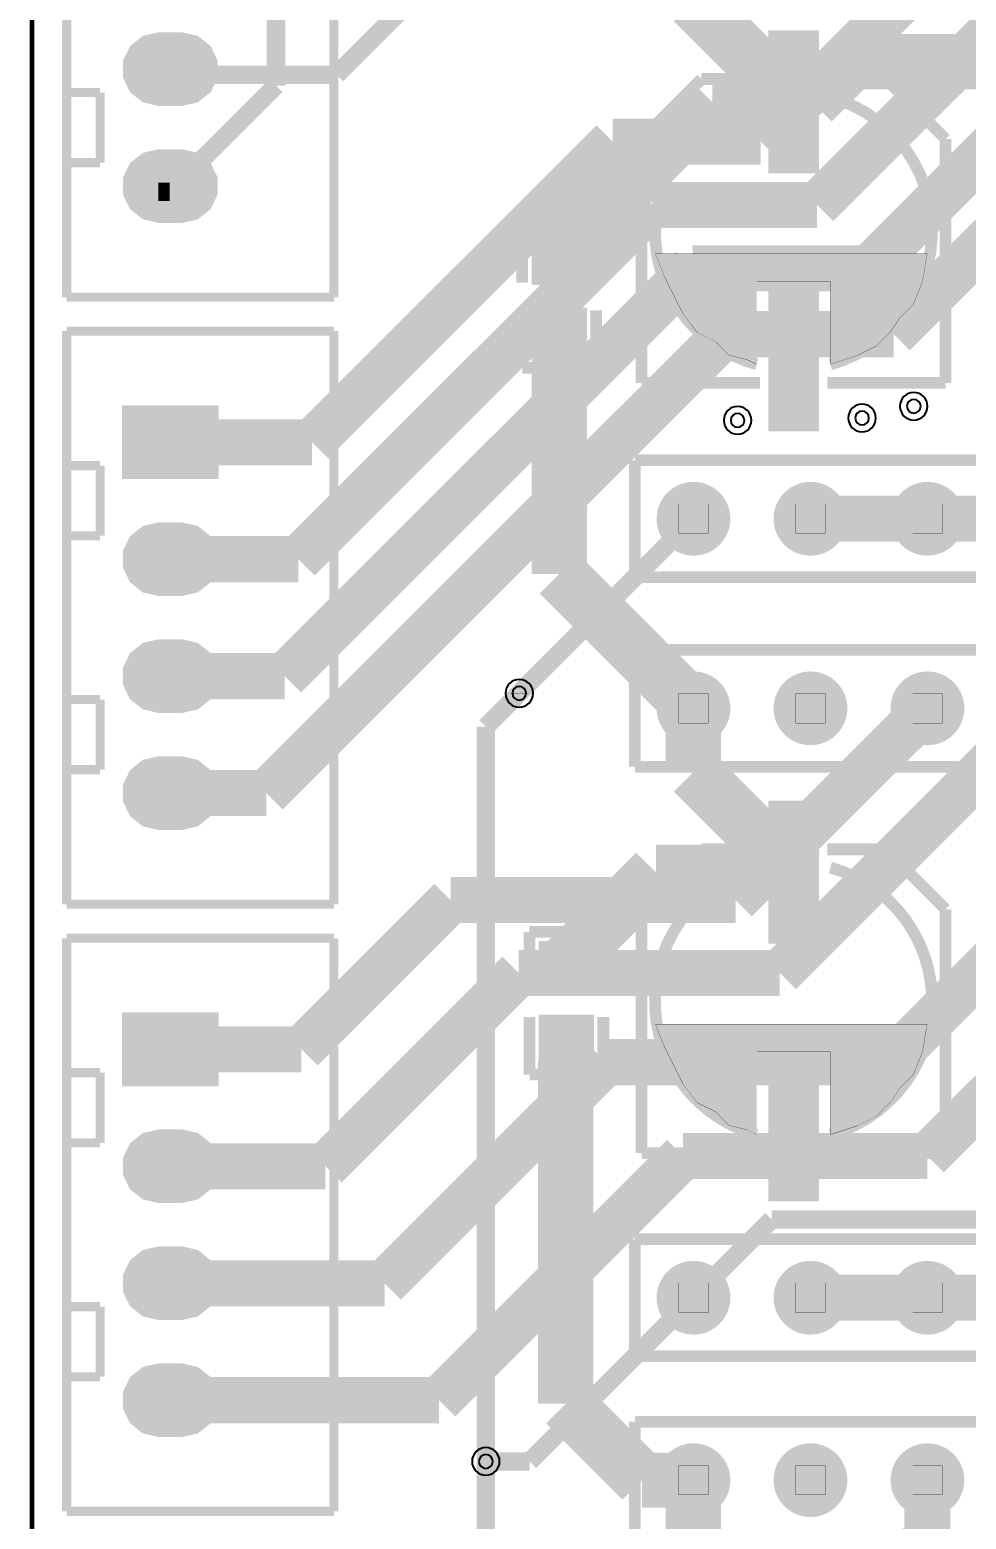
# Model space of a CAD drawing. Header units: millimetres. Extents: x 0 to 135, y -1 to 106.
# Drawn here: x -0.05 to 20.28, y 31.23 to 63.57 of the extents above; entities that cross this region are included whole.
import ezdxf

# ---------------------------------------------------------------- set-up
doc = ezdxf.new("R2010")
doc.units = ezdxf.units.MM
doc.header["$MEASUREMENT"] = 0
for name, color, linetype, true_color in [('Board-Outline-Layer', 7, 'Continuous', 0xff00ff), ('Bottom-Layer', 7, 'Continuous', 0x0000ff), ('Bottom-Paste-Mask-Layer', 7, 'Continuous', 0x800000), ('Bottom-Solder-Mask-Layer', 7, 'Continuous', 0xaa00ff), ('Hole-Layer', 7, 'Continuous', 0x222222), ('Multi-Layer', 7, 'Continuous', 0xc0c0c0), ('Pin-Soldering-Layer', 7, 'Continuous', 0xcc9999), ('Top-Layer', 7, 'Continuous', 0xff0000), ('Top-Paste-Mask-Layer', 7, 'Continuous', 0x808080), ('Top-Silkscreen-Layer', 7, 'Continuous', 0xffcc00), ('Top-Solder-Mask-Layer', 7, 'Continuous', 0x800080)]:
    doc.layers.add(name, color=color, linetype=linetype, true_color=true_color)

msp = doc.modelspace()

# ---------------------------------------------------------------- hatches: boundary and pattern name
at = {"layer": 'Bottom-Layer'}
for points in [[(2.751, 61.967), (2.426, 62.041), (2.165, 62.249), (2.02, 62.55), (2.02, 62.884), (2.165, 63.184), (2.426, 63.392), (2.751, 63.467), (3.251, 63.467), (3.577, 63.392), (3.838, 63.184), (3.982, 62.884), (3.982, 62.55), (3.838, 62.249), (3.577, 62.041), (3.251, 61.967)], [(2.751, 59.427), (2.426, 59.501), (2.165, 59.709), (2.02, 60.01), (2.02, 60.344), (2.165, 60.644), (2.426, 60.852), (2.751, 60.927), (3.251, 60.927), (3.577, 60.852), (3.838, 60.644), (3.982, 60.344), (3.982, 60.01), (3.838, 59.709), (3.577, 59.501), (3.251, 59.427)], [(2.001, 55.364), (4.001, 55.364), (4.001, 53.864), (2.001, 53.864)], [(13.609, 52.952, 1), (15.109, 52.952, 1)], [(16.149, 52.952, 1), (17.649, 52.952, 1)], [(18.689, 52.952, 1), (20.189, 52.952, 1)], [(2.751, 51.324), (2.426, 51.398), (2.165, 51.606), (2.02, 51.907), (2.02, 52.241), (2.165, 52.541), (2.426, 52.749), (2.751, 52.824), (3.251, 52.824), (3.577, 52.749), (3.838, 52.541), (3.982, 52.241), (3.982, 51.907), (3.838, 51.606), (3.577, 51.398), (3.251, 51.324)], [(2.751, 48.784), (2.426, 48.858), (2.165, 49.066), (2.02, 49.367), (2.02, 49.701), (2.165, 50.001), (2.426, 50.209), (2.751, 50.284), (3.251, 50.284), (3.577, 50.209), (3.838, 50.001), (3.982, 49.701), (3.982, 49.367), (3.838, 49.066), (3.577, 48.858), (3.251, 48.784)], [(13.609, 48.835, 1), (15.109, 48.835, 1)], [(16.149, 48.835, 1), (17.649, 48.835, 1)], [(18.689, 48.835, 1), (20.189, 48.835, 1)], [(2.751, 46.244), (2.426, 46.318), (2.165, 46.526), (2.02, 46.827), (2.02, 47.161), (2.165, 47.461), (2.426, 47.669), (2.751, 47.744), (3.251, 47.744), (3.577, 47.669), (3.838, 47.461), (3.982, 47.161), (3.982, 46.827), (3.838, 46.526), (3.577, 46.318), (3.251, 46.244)], [(2.001, 42.18), (4.001, 42.18), (4.001, 40.68), (2.001, 40.68)], [(2.751, 38.14), (2.426, 38.215), (2.165, 38.423), (2.02, 38.724), (2.02, 39.057), (2.165, 39.358), (2.426, 39.566), (2.751, 39.64), (3.251, 39.64), (3.577, 39.566), (3.838, 39.358), (3.982, 39.057), (3.982, 38.724), (3.838, 38.423), (3.577, 38.215), (3.251, 38.14)], [(2.751, 35.6), (2.426, 35.675), (2.165, 35.883), (2.02, 36.184), (2.02, 36.517), (2.165, 36.818), (2.426, 37.026), (2.751, 37.1), (3.251, 37.1), (3.577, 37.026), (3.838, 36.818), (3.982, 36.517), (3.982, 36.184), (3.838, 35.883), (3.577, 35.675), (3.251, 35.6)], [(13.609, 36.035, 1), (15.109, 36.035, 1)], [(16.149, 36.035, 1), (17.649, 36.035, 1)], [(18.689, 36.035, 1), (20.189, 36.035, 1)], [(2.751, 33.06), (2.426, 33.135), (2.165, 33.343), (2.02, 33.644), (2.02, 33.977), (2.165, 34.278), (2.426, 34.486), (2.751, 34.56), (3.251, 34.56), (3.577, 34.486), (3.838, 34.278), (3.982, 33.977), (3.982, 33.644), (3.838, 33.343), (3.577, 33.135), (3.251, 33.06)], [(13.609, 32.073, 1), (15.109, 32.073, 1)], [(16.149, 32.073, 1), (17.649, 32.073, 1)], [(18.689, 32.073, 1), (20.189, 32.073, 1)]]:
    msp.add_hatch(color=256, dxfattribs=at).paths.add_polyline_path(points)
at = {"layer": 'Bottom-Paste-Mask-Layer'}
for points in [[(2.751, 61.967), (2.426, 62.041), (2.165, 62.249), (2.02, 62.55), (2.02, 62.884), (2.165, 63.184), (2.426, 63.392), (2.751, 63.467), (3.251, 63.467), (3.577, 63.392), (3.838, 63.184), (3.982, 62.884), (3.982, 62.55), (3.838, 62.249), (3.577, 62.041), (3.251, 61.967)], [(2.751, 59.427), (2.426, 59.501), (2.165, 59.709), (2.02, 60.01), (2.02, 60.344), (2.165, 60.644), (2.426, 60.852), (2.751, 60.927), (3.251, 60.927), (3.577, 60.852), (3.838, 60.644), (3.982, 60.344), (3.982, 60.01), (3.838, 59.709), (3.577, 59.501), (3.251, 59.427)], [(2.001, 55.364), (4.001, 55.364), (4.001, 53.864), (2.001, 53.864)], [(13.609, 52.952, 1), (15.109, 52.952, 1)], [(16.149, 52.952, 1), (17.649, 52.952, 1)], [(18.689, 52.952, 1), (20.189, 52.952, 1)], [(2.751, 51.324), (2.426, 51.398), (2.165, 51.606), (2.02, 51.907), (2.02, 52.241), (2.165, 52.541), (2.426, 52.749), (2.751, 52.824), (3.251, 52.824), (3.577, 52.749), (3.838, 52.541), (3.982, 52.241), (3.982, 51.907), (3.838, 51.606), (3.577, 51.398), (3.251, 51.324)], [(2.751, 48.784), (2.426, 48.858), (2.165, 49.066), (2.02, 49.367), (2.02, 49.701), (2.165, 50.001), (2.426, 50.209), (2.751, 50.284), (3.251, 50.284), (3.577, 50.209), (3.838, 50.001), (3.982, 49.701), (3.982, 49.367), (3.838, 49.066), (3.577, 48.858), (3.251, 48.784)], [(13.609, 48.835, 1), (15.109, 48.835, 1)], [(16.149, 48.835, 1), (17.649, 48.835, 1)], [(18.689, 48.835, 1), (20.189, 48.835, 1)], [(2.751, 46.244), (2.426, 46.318), (2.165, 46.526), (2.02, 46.827), (2.02, 47.161), (2.165, 47.461), (2.426, 47.669), (2.751, 47.744), (3.251, 47.744), (3.577, 47.669), (3.838, 47.461), (3.982, 47.161), (3.982, 46.827), (3.838, 46.526), (3.577, 46.318), (3.251, 46.244)], [(2.001, 42.18), (4.001, 42.18), (4.001, 40.68), (2.001, 40.68)], [(2.751, 38.14), (2.426, 38.215), (2.165, 38.423), (2.02, 38.724), (2.02, 39.057), (2.165, 39.358), (2.426, 39.566), (2.751, 39.64), (3.251, 39.64), (3.577, 39.566), (3.838, 39.358), (3.982, 39.057), (3.982, 38.724), (3.838, 38.423), (3.577, 38.215), (3.251, 38.14)], [(2.751, 35.6), (2.426, 35.675), (2.165, 35.883), (2.02, 36.184), (2.02, 36.517), (2.165, 36.818), (2.426, 37.026), (2.751, 37.1), (3.251, 37.1), (3.577, 37.026), (3.838, 36.818), (3.982, 36.517), (3.982, 36.184), (3.838, 35.883), (3.577, 35.675), (3.251, 35.6)], [(13.609, 36.035, 1), (15.109, 36.035, 1)], [(16.149, 36.035, 1), (17.649, 36.035, 1)], [(18.689, 36.035, 1), (20.189, 36.035, 1)], [(2.751, 33.06), (2.426, 33.135), (2.165, 33.343), (2.02, 33.644), (2.02, 33.977), (2.165, 34.278), (2.426, 34.486), (2.751, 34.56), (3.251, 34.56), (3.577, 34.486), (3.838, 34.278), (3.982, 33.977), (3.982, 33.644), (3.838, 33.343), (3.577, 33.135), (3.251, 33.06)], [(13.609, 32.073, 1), (15.109, 32.073, 1)], [(16.149, 32.073, 1), (17.649, 32.073, 1)], [(18.689, 32.073, 1), (20.189, 32.073, 1)]]:
    msp.add_hatch(color=256, dxfattribs=at).paths.add_polyline_path(points)
at = {"layer": 'Bottom-Solder-Mask-Layer'}
for points in [[(2.751, 61.916), (2.404, 61.995), (2.125, 62.217), (1.97, 62.539), (1.97, 62.895), (2.125, 63.216), (2.404, 63.438), (2.751, 63.518), (3.251, 63.518), (3.599, 63.438), (3.878, 63.216), (4.032, 62.895), (4.032, 62.539), (3.878, 62.217), (3.599, 61.995), (3.251, 61.916)], [(2.751, 59.376), (2.404, 59.455), (2.125, 59.677), (1.97, 59.999), (1.97, 60.355), (2.125, 60.676), (2.404, 60.898), (2.751, 60.978), (3.251, 60.978), (3.599, 60.898), (3.878, 60.676), (4.032, 60.355), (4.032, 59.999), (3.878, 59.677), (3.599, 59.455), (3.251, 59.376)], [(1.95, 55.415), (4.052, 55.415), (4.052, 53.813), (1.95, 53.813)], [(13.558, 52.952, 1), (15.16, 52.952, 1)], [(16.098, 52.952, 1), (17.7, 52.952, 1)], [(18.638, 52.952, 1), (20.24, 52.952, 1)], [(2.751, 51.273), (2.404, 51.352), (2.125, 51.574), (1.97, 51.895), (1.97, 52.252), (2.125, 52.573), (2.404, 52.795), (2.751, 52.875), (3.251, 52.875), (3.599, 52.795), (3.878, 52.573), (4.032, 52.252), (4.032, 51.895), (3.878, 51.574), (3.599, 51.352), (3.251, 51.273)], [(2.751, 48.733), (2.404, 48.812), (2.125, 49.034), (1.97, 49.355), (1.97, 49.712), (2.125, 50.033), (2.404, 50.255), (2.751, 50.335), (3.251, 50.335), (3.599, 50.255), (3.878, 50.033), (4.032, 49.712), (4.032, 49.355), (3.878, 49.034), (3.599, 48.812), (3.251, 48.733)], [(13.558, 48.835, 1), (15.16, 48.835, 1)], [(16.098, 48.835, 1), (17.7, 48.835, 1)], [(18.638, 48.835, 1), (20.24, 48.835, 1)], [(2.751, 46.193), (2.404, 46.272), (2.125, 46.494), (1.97, 46.815), (1.97, 47.172), (2.125, 47.493), (2.404, 47.715), (2.751, 47.795), (3.251, 47.795), (3.599, 47.715), (3.878, 47.493), (4.032, 47.172), (4.032, 46.815), (3.878, 46.494), (3.599, 46.272), (3.251, 46.193)], [(1.95, 42.231), (4.052, 42.231), (4.052, 40.629), (1.95, 40.629)], [(2.751, 38.089), (2.404, 38.169), (2.125, 38.391), (1.97, 38.712), (1.97, 39.069), (2.125, 39.39), (2.404, 39.612), (2.751, 39.691), (3.251, 39.691), (3.599, 39.612), (3.878, 39.39), (4.032, 39.069), (4.032, 38.712), (3.878, 38.391), (3.599, 38.169), (3.251, 38.089)], [(2.751, 35.549), (2.404, 35.629), (2.125, 35.851), (1.97, 36.172), (1.97, 36.529), (2.125, 36.85), (2.404, 37.072), (2.751, 37.151), (3.251, 37.151), (3.599, 37.072), (3.878, 36.85), (4.032, 36.529), (4.032, 36.172), (3.878, 35.851), (3.599, 35.629), (3.251, 35.549)], [(13.558, 36.035, 1), (15.16, 36.035, 1)], [(16.098, 36.035, 1), (17.7, 36.035, 1)], [(18.638, 36.035, 1), (20.24, 36.035, 1)], [(2.751, 33.009), (2.404, 33.089), (2.125, 33.311), (1.97, 33.632), (1.97, 33.989), (2.125, 34.31), (2.404, 34.532), (2.751, 34.611), (3.251, 34.611), (3.599, 34.532), (3.878, 34.31), (4.032, 33.989), (4.032, 33.632), (3.878, 33.311), (3.599, 33.089), (3.251, 33.009)], [(13.558, 32.073, 1), (15.16, 32.073, 1)], [(16.098, 32.073, 1), (17.7, 32.073, 1)], [(18.638, 32.073, 1), (20.24, 32.073, 1)]]:
    msp.add_hatch(color=256, dxfattribs=at).paths.add_polyline_path(points)
at = {"layer": 'Hole-Layer'}
for points in [[(2.551, 62.717, 1), (3.451, 62.717, 1)], [(2.551, 60.177, 1), (3.451, 60.177, 1)], [(2.551, 54.614, 1), (3.451, 54.614, 1)], [(13.859, 52.952, 1), (14.859, 52.952, 1)], [(16.399, 52.952, 1), (17.399, 52.952, 1)], [(18.939, 52.952, 1), (19.939, 52.952, 1)], [(2.551, 52.074, 1), (3.451, 52.074, 1)], [(2.551, 49.534, 1), (3.451, 49.534, 1)], [(13.859, 48.835, 1), (14.859, 48.835, 1)], [(16.399, 48.835, 1), (17.399, 48.835, 1)], [(18.939, 48.835, 1), (19.939, 48.835, 1)], [(2.551, 46.994, 1), (3.451, 46.994, 1)], [(2.551, 41.43, 1), (3.451, 41.43, 1)], [(2.551, 38.89, 1), (3.451, 38.89, 1)], [(2.551, 36.35, 1), (3.451, 36.35, 1)], [(13.859, 36.035, 1), (14.859, 36.035, 1)], [(16.399, 36.035, 1), (17.399, 36.035, 1)], [(18.939, 36.035, 1), (19.939, 36.035, 1)], [(2.551, 33.81, 1), (3.451, 33.81, 1)], [(13.859, 32.073, 1), (14.859, 32.073, 1)], [(16.399, 32.073, 1), (17.399, 32.073, 1)], [(18.939, 32.073, 1), (19.939, 32.073, 1)]]:
    msp.add_hatch(color=256, dxfattribs=at).paths.add_polyline_path(points)
at = {"layer": 'Multi-Layer'}
for points in [[(2.751, 61.967), (2.426, 62.041), (2.165, 62.249), (2.02, 62.55), (2.02, 62.884), (2.165, 63.184), (2.426, 63.392), (2.751, 63.467), (3.251, 63.467), (3.577, 63.392), (3.838, 63.184), (3.982, 62.884), (3.982, 62.55), (3.838, 62.249), (3.577, 62.041), (3.251, 61.967)], [(2.751, 61.967), (2.426, 62.041), (2.165, 62.249), (2.02, 62.55), (2.02, 62.884), (2.165, 63.184), (2.426, 63.392), (2.751, 63.467), (3.251, 63.467), (3.577, 63.392), (3.838, 63.184), (3.982, 62.884), (3.982, 62.55), (3.838, 62.249), (3.577, 62.041), (3.251, 61.967)], [(2.751, 61.967), (2.426, 62.041), (2.165, 62.249), (2.02, 62.55), (2.02, 62.884), (2.165, 63.184), (2.426, 63.392), (2.751, 63.467), (3.251, 63.467), (3.577, 63.392), (3.838, 63.184), (3.982, 62.884), (3.982, 62.55), (3.838, 62.249), (3.577, 62.041), (3.251, 61.967)], [(2.751, 59.427), (2.426, 59.501), (2.165, 59.709), (2.02, 60.01), (2.02, 60.344), (2.165, 60.644), (2.426, 60.852), (2.751, 60.927), (3.251, 60.927), (3.577, 60.852), (3.838, 60.644), (3.982, 60.344), (3.982, 60.01), (3.838, 59.709), (3.577, 59.501), (3.251, 59.427)], [(2.751, 59.427), (2.426, 59.501), (2.165, 59.709), (2.02, 60.01), (2.02, 60.344), (2.165, 60.644), (2.426, 60.852), (2.751, 60.927), (3.251, 60.927), (3.577, 60.852), (3.838, 60.644), (3.982, 60.344), (3.982, 60.01), (3.838, 59.709), (3.577, 59.501), (3.251, 59.427)], [(2.751, 59.427), (2.426, 59.501), (2.165, 59.709), (2.02, 60.01), (2.02, 60.344), (2.165, 60.644), (2.426, 60.852), (2.751, 60.927), (3.251, 60.927), (3.577, 60.852), (3.838, 60.644), (3.982, 60.344), (3.982, 60.01), (3.838, 59.709), (3.577, 59.501), (3.251, 59.427)], [(2.001, 55.364), (4.001, 55.364), (4.001, 53.864), (2.001, 53.864)], [(2.001, 55.364), (4.001, 55.364), (4.001, 53.864), (2.001, 53.864)], [(2.001, 55.364), (4.001, 55.364), (4.001, 53.864), (2.001, 53.864)], [(13.609, 52.952, 1), (15.109, 52.952, 1)], [(13.609, 52.952, 1), (15.109, 52.952, 1)], [(13.609, 52.952, 1), (15.109, 52.952, 1)], [(16.149, 52.952, 1), (17.649, 52.952, 1)], [(16.149, 52.952, 1), (17.649, 52.952, 1)], [(16.149, 52.952, 1), (17.649, 52.952, 1)], [(18.689, 52.952, 1), (20.189, 52.952, 1)], [(18.689, 52.952, 1), (20.189, 52.952, 1)], [(18.689, 52.952, 1), (20.189, 52.952, 1)], [(2.751, 51.324), (2.426, 51.398), (2.165, 51.606), (2.02, 51.907), (2.02, 52.241), (2.165, 52.541), (2.426, 52.749), (2.751, 52.824), (3.251, 52.824), (3.577, 52.749), (3.838, 52.541), (3.982, 52.241), (3.982, 51.907), (3.838, 51.606), (3.577, 51.398), (3.251, 51.324)], [(2.751, 51.324), (2.426, 51.398), (2.165, 51.606), (2.02, 51.907), (2.02, 52.241), (2.165, 52.541), (2.426, 52.749), (2.751, 52.824), (3.251, 52.824), (3.577, 52.749), (3.838, 52.541), (3.982, 52.241), (3.982, 51.907), (3.838, 51.606), (3.577, 51.398), (3.251, 51.324)], [(2.751, 51.324), (2.426, 51.398), (2.165, 51.606), (2.02, 51.907), (2.02, 52.241), (2.165, 52.541), (2.426, 52.749), (2.751, 52.824), (3.251, 52.824), (3.577, 52.749), (3.838, 52.541), (3.982, 52.241), (3.982, 51.907), (3.838, 51.606), (3.577, 51.398), (3.251, 51.324)], [(2.751, 48.784), (2.426, 48.858), (2.165, 49.066), (2.02, 49.367), (2.02, 49.701), (2.165, 50.001), (2.426, 50.209), (2.751, 50.284), (3.251, 50.284), (3.577, 50.209), (3.838, 50.001), (3.982, 49.701), (3.982, 49.367), (3.838, 49.066), (3.577, 48.858), (3.251, 48.784)], [(2.751, 48.784), (2.426, 48.858), (2.165, 49.066), (2.02, 49.367), (2.02, 49.701), (2.165, 50.001), (2.426, 50.209), (2.751, 50.284), (3.251, 50.284), (3.577, 50.209), (3.838, 50.001), (3.982, 49.701), (3.982, 49.367), (3.838, 49.066), (3.577, 48.858), (3.251, 48.784)], [(2.751, 48.784), (2.426, 48.858), (2.165, 49.066), (2.02, 49.367), (2.02, 49.701), (2.165, 50.001), (2.426, 50.209), (2.751, 50.284), (3.251, 50.284), (3.577, 50.209), (3.838, 50.001), (3.982, 49.701), (3.982, 49.367), (3.838, 49.066), (3.577, 48.858), (3.251, 48.784)], [(13.609, 48.835, 1), (15.109, 48.835, 1)], [(13.609, 48.835, 1), (15.109, 48.835, 1)], [(13.609, 48.835, 1), (15.109, 48.835, 1)], [(16.149, 48.835, 1), (17.649, 48.835, 1)], [(16.149, 48.835, 1), (17.649, 48.835, 1)], [(16.149, 48.835, 1), (17.649, 48.835, 1)], [(18.689, 48.835, 1), (20.189, 48.835, 1)], [(18.689, 48.835, 1), (20.189, 48.835, 1)], [(18.689, 48.835, 1), (20.189, 48.835, 1)], [(2.751, 46.244), (2.426, 46.318), (2.165, 46.526), (2.02, 46.827), (2.02, 47.161), (2.165, 47.461), (2.426, 47.669), (2.751, 47.744), (3.251, 47.744), (3.577, 47.669), (3.838, 47.461), (3.982, 47.161), (3.982, 46.827), (3.838, 46.526), (3.577, 46.318), (3.251, 46.244)], [(2.751, 46.244), (2.426, 46.318), (2.165, 46.526), (2.02, 46.827), (2.02, 47.161), (2.165, 47.461), (2.426, 47.669), (2.751, 47.744), (3.251, 47.744), (3.577, 47.669), (3.838, 47.461), (3.982, 47.161), (3.982, 46.827), (3.838, 46.526), (3.577, 46.318), (3.251, 46.244)], [(2.751, 46.244), (2.426, 46.318), (2.165, 46.526), (2.02, 46.827), (2.02, 47.161), (2.165, 47.461), (2.426, 47.669), (2.751, 47.744), (3.251, 47.744), (3.577, 47.669), (3.838, 47.461), (3.982, 47.161), (3.982, 46.827), (3.838, 46.526), (3.577, 46.318), (3.251, 46.244)], [(2.001, 42.18), (4.001, 42.18), (4.001, 40.68), (2.001, 40.68)], [(2.001, 42.18), (4.001, 42.18), (4.001, 40.68), (2.001, 40.68)], [(2.001, 42.18), (4.001, 42.18), (4.001, 40.68), (2.001, 40.68)], [(2.751, 38.14), (2.426, 38.215), (2.165, 38.423), (2.02, 38.724), (2.02, 39.057), (2.165, 39.358), (2.426, 39.566), (2.751, 39.64), (3.251, 39.64), (3.577, 39.566), (3.838, 39.358), (3.982, 39.057), (3.982, 38.724), (3.838, 38.423), (3.577, 38.215), (3.251, 38.14)], [(2.751, 38.14), (2.426, 38.215), (2.165, 38.423), (2.02, 38.724), (2.02, 39.057), (2.165, 39.358), (2.426, 39.566), (2.751, 39.64), (3.251, 39.64), (3.577, 39.566), (3.838, 39.358), (3.982, 39.057), (3.982, 38.724), (3.838, 38.423), (3.577, 38.215), (3.251, 38.14)], [(2.751, 38.14), (2.426, 38.215), (2.165, 38.423), (2.02, 38.724), (2.02, 39.057), (2.165, 39.358), (2.426, 39.566), (2.751, 39.64), (3.251, 39.64), (3.577, 39.566), (3.838, 39.358), (3.982, 39.057), (3.982, 38.724), (3.838, 38.423), (3.577, 38.215), (3.251, 38.14)], [(2.751, 35.6), (2.426, 35.675), (2.165, 35.883), (2.02, 36.184), (2.02, 36.517), (2.165, 36.818), (2.426, 37.026), (2.751, 37.1), (3.251, 37.1), (3.577, 37.026), (3.838, 36.818), (3.982, 36.517), (3.982, 36.184), (3.838, 35.883), (3.577, 35.675), (3.251, 35.6)], [(2.751, 35.6), (2.426, 35.675), (2.165, 35.883), (2.02, 36.184), (2.02, 36.517), (2.165, 36.818), (2.426, 37.026), (2.751, 37.1), (3.251, 37.1), (3.577, 37.026), (3.838, 36.818), (3.982, 36.517), (3.982, 36.184), (3.838, 35.883), (3.577, 35.675), (3.251, 35.6)], [(2.751, 35.6), (2.426, 35.675), (2.165, 35.883), (2.02, 36.184), (2.02, 36.517), (2.165, 36.818), (2.426, 37.026), (2.751, 37.1), (3.251, 37.1), (3.577, 37.026), (3.838, 36.818), (3.982, 36.517), (3.982, 36.184), (3.838, 35.883), (3.577, 35.675), (3.251, 35.6)], [(13.609, 36.035, 1), (15.109, 36.035, 1)], [(13.609, 36.035, 1), (15.109, 36.035, 1)], [(13.609, 36.035, 1), (15.109, 36.035, 1)], [(16.149, 36.035, 1), (17.649, 36.035, 1)], [(16.149, 36.035, 1), (17.649, 36.035, 1)], [(16.149, 36.035, 1), (17.649, 36.035, 1)], [(18.689, 36.035, 1), (20.189, 36.035, 1)], [(18.689, 36.035, 1), (20.189, 36.035, 1)], [(18.689, 36.035, 1), (20.189, 36.035, 1)], [(2.751, 33.06), (2.426, 33.135), (2.165, 33.343), (2.02, 33.644), (2.02, 33.977), (2.165, 34.278), (2.426, 34.486), (2.751, 34.56), (3.251, 34.56), (3.577, 34.486), (3.838, 34.278), (3.982, 33.977), (3.982, 33.644), (3.838, 33.343), (3.577, 33.135), (3.251, 33.06)], [(2.751, 33.06), (2.426, 33.135), (2.165, 33.343), (2.02, 33.644), (2.02, 33.977), (2.165, 34.278), (2.426, 34.486), (2.751, 34.56), (3.251, 34.56), (3.577, 34.486), (3.838, 34.278), (3.982, 33.977), (3.982, 33.644), (3.838, 33.343), (3.577, 33.135), (3.251, 33.06)], [(2.751, 33.06), (2.426, 33.135), (2.165, 33.343), (2.02, 33.644), (2.02, 33.977), (2.165, 34.278), (2.426, 34.486), (2.751, 34.56), (3.251, 34.56), (3.577, 34.486), (3.838, 34.278), (3.982, 33.977), (3.982, 33.644), (3.838, 33.343), (3.577, 33.135), (3.251, 33.06)], [(13.609, 32.073, 1), (15.109, 32.073, 1)], [(13.609, 32.073, 1), (15.109, 32.073, 1)], [(13.609, 32.073, 1), (15.109, 32.073, 1)], [(16.149, 32.073, 1), (17.649, 32.073, 1)], [(16.149, 32.073, 1), (17.649, 32.073, 1)], [(16.149, 32.073, 1), (17.649, 32.073, 1)], [(18.689, 32.073, 1), (20.189, 32.073, 1)], [(18.689, 32.073, 1), (20.189, 32.073, 1)], [(18.689, 32.073, 1), (20.189, 32.073, 1)]]:
    msp.add_hatch(color=256, dxfattribs=at).paths.add_polyline_path(points)
at = {"layer": 'Pin-Soldering-Layer'}
for points in [[(14.679, 52.632), (14.039, 52.632), (14.039, 53.272), (14.679, 53.272)], [(17.219, 52.632), (16.579, 52.632), (16.579, 53.272), (17.219, 53.272)], [(19.759, 52.632), (19.119, 52.632), (19.119, 53.272), (19.759, 53.272)], [(14.679, 48.515), (14.039, 48.515), (14.039, 49.155), (14.679, 49.155)], [(17.219, 48.515), (16.579, 48.515), (16.579, 49.155), (17.219, 49.155)], [(19.759, 48.515), (19.119, 48.515), (19.119, 49.155), (19.759, 49.155)], [(14.679, 35.715), (14.039, 35.715), (14.039, 36.355), (14.679, 36.355)], [(17.219, 35.715), (16.579, 35.715), (16.579, 36.355), (17.219, 36.355)], [(19.759, 35.715), (19.119, 35.715), (19.119, 36.355), (19.759, 36.355)], [(14.679, 31.753), (14.039, 31.753), (14.039, 32.393), (14.679, 32.393)], [(17.219, 31.753), (16.579, 31.753), (16.579, 32.393), (17.219, 32.393)], [(19.759, 31.753), (19.119, 31.753), (19.119, 32.393), (19.759, 32.393)]]:
    msp.add_hatch(color=256, dxfattribs=at).paths.add_polyline_path(points)
at = {"layer": 'Top-Layer'}
for points in [[(2.751, 61.967), (2.426, 62.041), (2.165, 62.249), (2.02, 62.55), (2.02, 62.884), (2.165, 63.184), (2.426, 63.392), (2.751, 63.467), (3.251, 63.467), (3.577, 63.392), (3.838, 63.184), (3.982, 62.884), (3.982, 62.55), (3.838, 62.249), (3.577, 62.041), (3.251, 61.967)], [(17.032, 60.505), (16.032, 60.505), (16.032, 63.505), (17.032, 63.505)], [(2.751, 59.427), (2.426, 59.501), (2.165, 59.709), (2.02, 60.01), (2.02, 60.344), (2.165, 60.644), (2.426, 60.852), (2.751, 60.927), (3.251, 60.927), (3.577, 60.852), (3.838, 60.644), (3.982, 60.344), (3.982, 60.01), (3.838, 59.709), (3.577, 59.501), (3.251, 59.427)], [(10.894, 59.081), (11.994, 59.081), (11.994, 58.081), (10.894, 58.081)], [(17.032, 54.905), (16.032, 54.905), (16.032, 57.905), (17.032, 57.905)], [(10.894, 57.482), (11.994, 57.482), (11.994, 56.482), (10.894, 56.482)], [(2.001, 55.364), (4.001, 55.364), (4.001, 53.864), (2.001, 53.864)], [(13.609, 52.952, 1), (15.109, 52.952, 1)], [(16.149, 52.952, 1), (17.649, 52.952, 1)], [(18.689, 52.952, 1), (20.189, 52.952, 1)], [(2.751, 51.324), (2.426, 51.398), (2.165, 51.606), (2.02, 51.907), (2.02, 52.241), (2.165, 52.541), (2.426, 52.749), (2.751, 52.824), (3.251, 52.824), (3.577, 52.749), (3.838, 52.541), (3.982, 52.241), (3.982, 51.907), (3.838, 51.606), (3.577, 51.398), (3.251, 51.324)], [(2.751, 48.784), (2.426, 48.858), (2.165, 49.066), (2.02, 49.367), (2.02, 49.701), (2.165, 50.001), (2.426, 50.209), (2.751, 50.284), (3.251, 50.284), (3.577, 50.209), (3.838, 50.001), (3.982, 49.701), (3.982, 49.367), (3.838, 49.066), (3.577, 48.858), (3.251, 48.784)], [(13.609, 48.835, 1), (15.109, 48.835, 1)], [(16.149, 48.835, 1), (17.649, 48.835, 1)], [(18.689, 48.835, 1), (20.189, 48.835, 1)], [(2.751, 46.244), (2.426, 46.318), (2.165, 46.526), (2.02, 46.827), (2.02, 47.161), (2.165, 47.461), (2.426, 47.669), (2.751, 47.744), (3.251, 47.744), (3.577, 47.669), (3.838, 47.461), (3.982, 47.161), (3.982, 46.827), (3.838, 46.526), (3.577, 46.318), (3.251, 46.244)], [(17.032, 43.777), (16.032, 43.777), (16.032, 46.777), (17.032, 46.777)], [(12.147, 42.73), (11.047, 42.73), (11.047, 43.73), (12.147, 43.73)], [(2.001, 42.18), (4.001, 42.18), (4.001, 40.68), (2.001, 40.68)], [(12.147, 41.13), (11.047, 41.13), (11.047, 42.13), (12.147, 42.13)], [(17.032, 38.177), (16.032, 38.177), (16.032, 41.177), (17.032, 41.177)], [(2.751, 38.14), (2.426, 38.215), (2.165, 38.423), (2.02, 38.724), (2.02, 39.057), (2.165, 39.358), (2.426, 39.566), (2.751, 39.64), (3.251, 39.64), (3.577, 39.566), (3.838, 39.358), (3.982, 39.057), (3.982, 38.724), (3.838, 38.423), (3.577, 38.215), (3.251, 38.14)], [(2.751, 35.6), (2.426, 35.675), (2.165, 35.883), (2.02, 36.184), (2.02, 36.517), (2.165, 36.818), (2.426, 37.026), (2.751, 37.1), (3.251, 37.1), (3.577, 37.026), (3.838, 36.818), (3.982, 36.517), (3.982, 36.184), (3.838, 35.883), (3.577, 35.675), (3.251, 35.6)], [(13.609, 36.035, 1), (15.109, 36.035, 1)], [(16.149, 36.035, 1), (17.649, 36.035, 1)], [(18.689, 36.035, 1), (20.189, 36.035, 1)], [(2.751, 33.06), (2.426, 33.135), (2.165, 33.343), (2.02, 33.644), (2.02, 33.977), (2.165, 34.278), (2.426, 34.486), (2.751, 34.56), (3.251, 34.56), (3.577, 34.486), (3.838, 34.278), (3.982, 33.977), (3.982, 33.644), (3.838, 33.343), (3.577, 33.135), (3.251, 33.06)], [(13.609, 32.073, 1), (15.109, 32.073, 1)], [(16.149, 32.073, 1), (17.649, 32.073, 1)], [(18.689, 32.073, 1), (20.189, 32.073, 1)]]:
    msp.add_hatch(color=256, dxfattribs=at).paths.add_polyline_path(points)
at = {"layer": 'Top-Paste-Mask-Layer'}
for points in [[(2.751, 61.967), (2.426, 62.041), (2.165, 62.249), (2.02, 62.55), (2.02, 62.884), (2.165, 63.184), (2.426, 63.392), (2.751, 63.467), (3.251, 63.467), (3.577, 63.392), (3.838, 63.184), (3.982, 62.884), (3.982, 62.55), (3.838, 62.249), (3.577, 62.041), (3.251, 61.967)], [(17.032, 60.505), (16.032, 60.505), (16.032, 63.505), (17.032, 63.505)], [(2.751, 59.427), (2.426, 59.501), (2.165, 59.709), (2.02, 60.01), (2.02, 60.344), (2.165, 60.644), (2.426, 60.852), (2.751, 60.927), (3.251, 60.927), (3.577, 60.852), (3.838, 60.644), (3.982, 60.344), (3.982, 60.01), (3.838, 59.709), (3.577, 59.501), (3.251, 59.427)], [(10.894, 59.081), (11.994, 59.081), (11.994, 58.081), (10.894, 58.081)], [(17.032, 54.905), (16.032, 54.905), (16.032, 57.905), (17.032, 57.905)], [(10.894, 57.482), (11.994, 57.482), (11.994, 56.482), (10.894, 56.482)], [(2.001, 55.364), (4.001, 55.364), (4.001, 53.864), (2.001, 53.864)], [(13.609, 52.952, 1), (15.109, 52.952, 1)], [(16.149, 52.952, 1), (17.649, 52.952, 1)], [(18.689, 52.952, 1), (20.189, 52.952, 1)], [(2.751, 51.324), (2.426, 51.398), (2.165, 51.606), (2.02, 51.907), (2.02, 52.241), (2.165, 52.541), (2.426, 52.749), (2.751, 52.824), (3.251, 52.824), (3.577, 52.749), (3.838, 52.541), (3.982, 52.241), (3.982, 51.907), (3.838, 51.606), (3.577, 51.398), (3.251, 51.324)], [(2.751, 48.784), (2.426, 48.858), (2.165, 49.066), (2.02, 49.367), (2.02, 49.701), (2.165, 50.001), (2.426, 50.209), (2.751, 50.284), (3.251, 50.284), (3.577, 50.209), (3.838, 50.001), (3.982, 49.701), (3.982, 49.367), (3.838, 49.066), (3.577, 48.858), (3.251, 48.784)], [(13.609, 48.835, 1), (15.109, 48.835, 1)], [(16.149, 48.835, 1), (17.649, 48.835, 1)], [(18.689, 48.835, 1), (20.189, 48.835, 1)], [(2.751, 46.244), (2.426, 46.318), (2.165, 46.526), (2.02, 46.827), (2.02, 47.161), (2.165, 47.461), (2.426, 47.669), (2.751, 47.744), (3.251, 47.744), (3.577, 47.669), (3.838, 47.461), (3.982, 47.161), (3.982, 46.827), (3.838, 46.526), (3.577, 46.318), (3.251, 46.244)], [(17.032, 43.777), (16.032, 43.777), (16.032, 46.777), (17.032, 46.777)], [(12.147, 42.73), (11.047, 42.73), (11.047, 43.73), (12.147, 43.73)], [(2.001, 42.18), (4.001, 42.18), (4.001, 40.68), (2.001, 40.68)], [(12.147, 41.13), (11.047, 41.13), (11.047, 42.13), (12.147, 42.13)], [(17.032, 38.177), (16.032, 38.177), (16.032, 41.177), (17.032, 41.177)], [(2.751, 38.14), (2.426, 38.215), (2.165, 38.423), (2.02, 38.724), (2.02, 39.057), (2.165, 39.358), (2.426, 39.566), (2.751, 39.64), (3.251, 39.64), (3.577, 39.566), (3.838, 39.358), (3.982, 39.057), (3.982, 38.724), (3.838, 38.423), (3.577, 38.215), (3.251, 38.14)], [(2.751, 35.6), (2.426, 35.675), (2.165, 35.883), (2.02, 36.184), (2.02, 36.517), (2.165, 36.818), (2.426, 37.026), (2.751, 37.1), (3.251, 37.1), (3.577, 37.026), (3.838, 36.818), (3.982, 36.517), (3.982, 36.184), (3.838, 35.883), (3.577, 35.675), (3.251, 35.6)], [(13.609, 36.035, 1), (15.109, 36.035, 1)], [(16.149, 36.035, 1), (17.649, 36.035, 1)], [(18.689, 36.035, 1), (20.189, 36.035, 1)], [(2.751, 33.06), (2.426, 33.135), (2.165, 33.343), (2.02, 33.644), (2.02, 33.977), (2.165, 34.278), (2.426, 34.486), (2.751, 34.56), (3.251, 34.56), (3.577, 34.486), (3.838, 34.278), (3.982, 33.977), (3.982, 33.644), (3.838, 33.343), (3.577, 33.135), (3.251, 33.06)], [(13.609, 32.073, 1), (15.109, 32.073, 1)], [(16.149, 32.073, 1), (17.649, 32.073, 1)], [(18.689, 32.073, 1), (20.189, 32.073, 1)]]:
    msp.add_hatch(color=256, dxfattribs=at).paths.add_polyline_path(points)
at = {"layer": 'Top-Silkscreen-Layer'}
for points in [[(13.532, 58.705), (19.432, 58.705), (19.332, 58.105), (19.132, 57.605), (18.832, 57.305), (18.632, 57.005), (18.332, 56.705), (17.932, 56.505), (17.332, 56.305), (17.332, 58.105), (15.732, 58.105), (15.732, 56.305), (15.532, 56.405), (15.132, 56.505), (14.832, 56.805), (14.432, 57.005), (14.132, 57.405), (13.732, 58.205)], [(13.532, 41.977), (19.432, 41.977), (19.332, 41.377), (19.132, 40.877), (18.832, 40.577), (18.632, 40.277), (18.332, 39.977), (17.932, 39.777), (17.332, 39.577), (17.332, 41.377), (15.732, 41.377), (15.732, 39.577), (15.532, 39.677), (15.132, 39.777), (14.832, 40.077), (14.432, 40.277), (14.132, 40.677), (13.732, 41.477)]]:
    msp.add_hatch(color=256, dxfattribs=at).paths.add_polyline_path(points)
at = {"layer": 'Top-Solder-Mask-Layer'}
for points in [[(2.751, 61.916), (2.404, 61.995), (2.125, 62.217), (1.97, 62.539), (1.97, 62.895), (2.125, 63.216), (2.404, 63.438), (2.751, 63.518), (3.251, 63.518), (3.599, 63.438), (3.878, 63.216), (4.032, 62.895), (4.032, 62.539), (3.878, 62.217), (3.599, 61.995), (3.251, 61.916)], [(17.083, 60.454), (15.981, 60.454), (15.981, 63.556), (17.083, 63.556)], [(2.751, 59.376), (2.404, 59.455), (2.125, 59.677), (1.97, 59.999), (1.97, 60.355), (2.125, 60.676), (2.404, 60.898), (2.751, 60.978), (3.251, 60.978), (3.599, 60.898), (3.878, 60.676), (4.032, 60.355), (4.032, 59.999), (3.878, 59.677), (3.599, 59.455), (3.251, 59.376)], [(10.843, 59.132), (12.045, 59.132), (12.045, 58.03), (10.843, 58.03)], [(17.083, 54.854), (15.981, 54.854), (15.981, 57.956), (17.083, 57.956)], [(10.843, 57.533), (12.045, 57.533), (12.045, 56.431), (10.843, 56.431)], [(1.95, 55.415), (4.052, 55.415), (4.052, 53.813), (1.95, 53.813)], [(13.558, 52.952, 1), (15.16, 52.952, 1)], [(16.098, 52.952, 1), (17.7, 52.952, 1)], [(18.638, 52.952, 1), (20.24, 52.952, 1)], [(2.751, 51.273), (2.404, 51.352), (2.125, 51.574), (1.97, 51.895), (1.97, 52.252), (2.125, 52.573), (2.404, 52.795), (2.751, 52.875), (3.251, 52.875), (3.599, 52.795), (3.878, 52.573), (4.032, 52.252), (4.032, 51.895), (3.878, 51.574), (3.599, 51.352), (3.251, 51.273)], [(2.751, 48.733), (2.404, 48.812), (2.125, 49.034), (1.97, 49.355), (1.97, 49.712), (2.125, 50.033), (2.404, 50.255), (2.751, 50.335), (3.251, 50.335), (3.599, 50.255), (3.878, 50.033), (4.032, 49.712), (4.032, 49.355), (3.878, 49.034), (3.599, 48.812), (3.251, 48.733)], [(13.558, 48.835, 1), (15.16, 48.835, 1)], [(16.098, 48.835, 1), (17.7, 48.835, 1)], [(18.638, 48.835, 1), (20.24, 48.835, 1)], [(2.751, 46.193), (2.404, 46.272), (2.125, 46.494), (1.97, 46.815), (1.97, 47.172), (2.125, 47.493), (2.404, 47.715), (2.751, 47.795), (3.251, 47.795), (3.599, 47.715), (3.878, 47.493), (4.032, 47.172), (4.032, 46.815), (3.878, 46.494), (3.599, 46.272), (3.251, 46.193)], [(17.083, 43.726), (15.981, 43.726), (15.981, 46.828), (17.083, 46.828)], [(12.198, 42.679), (10.996, 42.679), (10.996, 43.781), (12.198, 43.781)], [(1.95, 42.231), (4.052, 42.231), (4.052, 40.629), (1.95, 40.629)], [(12.198, 41.079), (10.996, 41.079), (10.996, 42.181), (12.198, 42.181)], [(17.083, 38.126), (15.981, 38.126), (15.981, 41.228), (17.083, 41.228)], [(2.751, 38.089), (2.404, 38.169), (2.125, 38.391), (1.97, 38.712), (1.97, 39.069), (2.125, 39.39), (2.404, 39.612), (2.751, 39.691), (3.251, 39.691), (3.599, 39.612), (3.878, 39.39), (4.032, 39.069), (4.032, 38.712), (3.878, 38.391), (3.599, 38.169), (3.251, 38.089)], [(2.751, 35.549), (2.404, 35.629), (2.125, 35.851), (1.97, 36.172), (1.97, 36.529), (2.125, 36.85), (2.404, 37.072), (2.751, 37.151), (3.251, 37.151), (3.599, 37.072), (3.878, 36.85), (4.032, 36.529), (4.032, 36.172), (3.878, 35.851), (3.599, 35.629), (3.251, 35.549)], [(13.558, 36.035, 1), (15.16, 36.035, 1)], [(16.098, 36.035, 1), (17.7, 36.035, 1)], [(18.638, 36.035, 1), (20.24, 36.035, 1)], [(2.751, 33.009), (2.404, 33.089), (2.125, 33.311), (1.97, 33.632), (1.97, 33.989), (2.125, 34.31), (2.404, 34.532), (2.751, 34.611), (3.251, 34.611), (3.599, 34.532), (3.878, 34.31), (4.032, 33.989), (4.032, 33.632), (3.878, 33.311), (3.599, 33.089), (3.251, 33.009)], [(13.558, 32.073, 1), (15.16, 32.073, 1)], [(16.098, 32.073, 1), (17.7, 32.073, 1)], [(18.638, 32.073, 1), (20.24, 32.073, 1)]]:
    msp.add_hatch(color=256, dxfattribs=at).paths.add_polyline_path(points)

# ---------------------------------------------------------------- linework, layer by layer
at = {"layer": 'Board-Outline-Layer', "const_width": 0.1}
msp.add_lwpolyline([(0, 0), (0, 99.9), (134, 99.9), (134, 0)], close=True, dxfattribs=at)
at = {"layer": 'Bottom-Layer'}
for points, const_width in [([(5.296, 66.243), (5.296, 62.359)], 0.4), ([(18.702, 56.961), (27.059, 65.317)], 1), ([(15.818, 61.143), (19.439, 64.763)], 1), ([(17.042, 59.766), (21.979, 64.702)], 1), ([(18.164, 58.389), (24.519, 64.743)], 1), ([(5.296, 62.359), (2.99, 60.053)], 0.4), ([(6.076, 54.614), (12.605, 61.143)], 1), ([(12.605, 61.143), (15.818, 61.143)], 1), ([(2.99, 60.053), (2.74, 60.053)], 0.4), ([(13.472, 59.766), (5.78, 52.074)], 1), ([(13.472, 59.766), (17.042, 59.766)], 1), ([(5.484, 49.534), (14.339, 58.389)], 1), ([(14.339, 58.389), (18.164, 58.389)], 1), ([(5.086, 46.994), (15.053, 56.961)], 1), ([(15.053, 56.961), (18.702, 56.961)], 1), ([(3.001, 54.614), (6.076, 54.614)], 1), ([(16.899, 52.952), (19.439, 52.952)], 1), ([(19.439, 52.952), (21.979, 52.952)], 1), ([(14.359, 52.952), (10.577, 49.171)], 0.4), ([(3.001, 52.074), (5.78, 52.074)], 1), ([(3.001, 49.534), (5.484, 49.534)], 1), ([(10.577, 49.171), (10.577, 49.162)], 0.4), ([(19.439, 48.835), (15.273, 44.67)], 1), ([(16.232, 43.089), (21.979, 48.835)], 1), ([(2.848, 47.148), (3.001, 47.148)], 1), ([(3.001, 46.994), (5.086, 46.994)], 1), ([(24.519, 47.046), (18.623, 41.151)], 1), ([(19.439, 39.111), (27.059, 46.73)], 1), ([(5.847, 41.43), (9.086, 44.67)], 1), ([(15.273, 44.67), (9.086, 44.67)], 1), ([(6.367, 38.89), (10.565, 43.089)], 1), ([(10.565, 43.089), (16.232, 43.089)], 1), ([(3.001, 41.43), (5.847, 41.43)], 1), ([(12.452, 41.151), (7.652, 36.35)], 1), ([(18.623, 41.151), (12.452, 41.151)], 1), ([(8.835, 33.81), (14.135, 39.111)], 1), ([(14.135, 39.111), (19.439, 39.111)], 1), ([(3.001, 38.89), (6.367, 38.89)], 1), ([(14.359, 36.035), (16.057, 37.733)], 0.4), ([(16.057, 37.733), (26.121, 37.733)], 0.4), ([(7.652, 36.35), (3.001, 36.35)], 1), ([(14.359, 36.035), (10.804, 32.48)], 0.4), ([(16.899, 36.035), (19.439, 36.035)], 1), ([(19.439, 36.035), (21.979, 36.035)], 1), ([(3.001, 33.81), (8.835, 33.81)], 1), ([(10.804, 32.48), (9.851, 32.48)], 0.4), ([(19.439, 30.848), (19.439, 32.073)], 1), ([(18.572, 29.981), (19.439, 30.848)], 1)]:
    msp.add_lwpolyline(points, dxfattribs=dict(at, const_width=const_width))
at = {"layer": 'Hole-Layer'}
for points in [[(18.992, 55.395, 1), (19.292, 55.395), (19.292, 55.395, 1), (18.992, 55.395)], [(15.167, 55.089, 1), (15.467, 55.089), (15.467, 55.089, 1), (15.167, 55.089)], [(17.87, 55.14, 1), (18.17, 55.14), (18.17, 55.14, 1), (17.87, 55.14)], [(10.427, 49.162, 1), (10.727, 49.162), (10.727, 49.162, 1), (10.427, 49.162)], [(9.701, 32.48, 1), (10.001, 32.48), (10.001, 32.48, 1), (9.701, 32.48)]]:
    msp.add_lwpolyline(points, format="xyb", dxfattribs=at)
at = {"layer": 'Multi-Layer'}
for points in [[(18.842, 55.395, 1), (19.442, 55.395, 1)], [(15.017, 55.089, 1), (15.617, 55.089, 1)], [(17.72, 55.14, 1), (18.32, 55.14, 1)], [(10.277, 49.162, 1), (10.877, 49.162, 1)], [(9.551, 32.48, 1), (10.151, 32.48, 1)]]:
    msp.add_lwpolyline(points, format="xyb", close=True, dxfattribs=at)
at = {"layer": 'Pin-Soldering-Layer', "const_width": 0.00508}
for points in [[(14.679, 52.632), (14.039, 52.632), (14.039, 53.272), (14.679, 53.272)], [(17.219, 52.632), (16.579, 52.632), (16.579, 53.272), (17.219, 53.272)], [(19.759, 52.632), (19.119, 52.632), (19.119, 53.272), (19.759, 53.272)], [(14.679, 48.515), (14.039, 48.515), (14.039, 49.155), (14.679, 49.155)], [(17.219, 48.515), (16.579, 48.515), (16.579, 49.155), (17.219, 49.155)], [(19.759, 48.515), (19.119, 48.515), (19.119, 49.155), (19.759, 49.155)], [(14.679, 35.715), (14.039, 35.715), (14.039, 36.355), (14.679, 36.355)], [(17.219, 35.715), (16.579, 35.715), (16.579, 36.355), (17.219, 36.355)], [(19.759, 35.715), (19.119, 35.715), (19.119, 36.355), (19.759, 36.355)], [(14.679, 31.753), (14.039, 31.753), (14.039, 32.393), (14.679, 32.393)], [(17.219, 31.753), (16.579, 31.753), (16.579, 32.393), (17.219, 32.393)], [(19.759, 31.753), (19.119, 31.753), (19.119, 32.393), (19.759, 32.393)]]:
    msp.add_lwpolyline(points, close=True, dxfattribs=at)
at = {"layer": 'Top-Layer'}
for points, const_width in [([(6.609, 62.593), (12.962, 68.946)], 0.4), ([(14.359, 64.179), (16.532, 62.005)], 1.2), ([(17.807, 62.877), (16.935, 62.005)], 1.2), ([(34.877, 62.877), (17.807, 62.877)], 1.2), ([(2.74, 62.593), (6.609, 62.593)], 0.4), ([(14.766, 62.005), (11.495, 58.734)], 1.2), ([(16.532, 62.005), (14.766, 62.005)], 1.2), ([(16.935, 62.005), (16.532, 62.005)], 1.2), ([(11.444, 56.88), (11.444, 51.75)], 1.2), ([(11.444, 51.75), (14.359, 48.835)], 1.2), ([(10.577, 49.162), (9.851, 48.436)], 0.4), ([(14.359, 48.835), (14.359, 47.45)], 1.2), ([(9.851, 48.436), (9.851, 32.48)], 0.4), ([(14.359, 47.45), (16.532, 45.277)], 1.2), ([(11.597, 43.332), (13.542, 45.277)], 1.2), ([(13.542, 45.277), (16.532, 45.277)], 1.2), ([(11.585, 33.732), (11.585, 41.206)], 1.2), ([(13.244, 32.073), (11.585, 33.732)], 1.2), ([(9.851, 32.48), (9.851, 23.626)], 0.4), ([(14.359, 32.073), (13.244, 32.073)], 1.2), ([(14.359, 32.073), (14.359, 30.62)], 1.2)]:
    msp.add_lwpolyline(points, dxfattribs=dict(at, const_width=const_width))
at = {"layer": 'Top-Silkscreen-Layer'}
for points, const_width in [([(0.751, 57.764), (0.751, 70.21)], 0.2), ([(0.751, 57.764), (0.751, 70.21)], 0.2), ([(6.551, 57.764), (6.551, 70.21)], 0.2), ([(6.551, 57.764), (6.551, 70.21)], 0.2), ([(14.533, 62.502), (13.233, 61.201)], 0.254), ([(14.533, 62.502), (13.233, 61.201)], 0.254), ([(15.801, 62.502), (14.533, 62.502)], 0.254), ([(15.801, 62.502), (14.533, 62.502)], 0.254), ([(18.531, 62.502), (17.264, 62.502)], 0.254), ([(18.531, 62.502), (17.264, 62.502)], 0.254), ([(19.832, 61.201), (18.531, 62.502)], 0.254), ([(19.832, 61.201), (18.531, 62.502)], 0.254), ([(1.477, 62.209), (0.751, 62.209)], 0.2), ([(1.477, 62.209), (0.751, 62.209)], 0.2), ([(1.477, 60.685), (1.477, 62.209)], 0.2), ([(1.477, 60.685), (1.477, 62.209)], 0.2), ([(13.233, 61.201), (13.233, 55.903)], 0.254), ([(13.233, 61.201), (13.233, 55.903)], 0.254), ([(19.832, 61.201), (19.832, 55.903)], 0.254), ([(19.832, 61.201), (19.832, 55.903)], 0.254), ([(1.477, 60.685), (0.751, 60.685)], 0.2), ([(1.477, 60.685), (0.751, 60.685)], 0.2), ([(10.639, 58.082), (10.639, 59.332)], 0.254), ([(10.639, 59.332), (12.239, 59.332)], 0.254), ([(10.639, 58.082), (10.639, 59.332)], 0.254), ([(10.639, 59.332), (12.239, 59.332)], 0.254), ([(12.239, 58.082), (12.239, 59.332)], 0.254), ([(12.239, 58.082), (12.239, 59.332)], 0.254), ([(6.551, 57.764), (0.751, 57.764)], 0.2), ([(6.551, 57.764), (0.751, 57.764)], 0.2), ([(10.644, 56.232), (10.644, 57.482)], 0.254), ([(10.644, 56.232), (10.644, 57.482)], 0.254), ([(12.244, 56.232), (12.244, 57.482)], 0.254), ([(12.244, 56.232), (12.244, 57.482)], 0.254), ([(0.751, 44.581), (0.751, 57.027)], 0.2), ([(6.551, 57.027), (0.751, 57.027)], 0.2), ([(0.751, 44.581), (0.751, 57.027)], 0.2), ([(6.551, 57.027), (0.751, 57.027)], 0.2), ([(6.551, 44.581), (6.551, 57.027)], 0.2), ([(6.551, 44.581), (6.551, 57.027)], 0.2), ([(10.644, 56.232), (12.244, 56.232)], 0.254), ([(10.644, 56.232), (12.244, 56.232)], 0.254), ([(15.801, 55.903), (13.233, 55.903)], 0.254), ([(15.801, 55.903), (13.233, 55.903)], 0.254), ([(19.832, 55.903), (17.264, 55.903)], 0.254), ([(19.832, 55.903), (17.264, 55.903)], 0.254), ([(13.089, 51.682), (13.089, 54.222)], 0.254), ([(13.089, 54.222), (33.409, 54.222)], 0.254), ([(13.089, 51.682), (13.089, 54.222)], 0.254), ([(13.089, 54.222), (33.409, 54.222)], 0.254), ([(1.477, 54.106), (0.751, 54.106)], 0.2), ([(1.477, 54.106), (0.751, 54.106)], 0.2), ([(1.477, 52.582), (1.477, 54.106)], 0.2), ([(1.477, 52.582), (1.477, 54.106)], 0.2), ([(1.477, 52.582), (0.751, 52.582)], 0.2), ([(1.477, 52.582), (0.751, 52.582)], 0.2), ([(33.409, 51.682), (13.089, 51.682)], 0.254), ([(33.409, 51.682), (13.089, 51.682)], 0.254), ([(13.089, 47.565), (13.089, 50.105)], 0.254), ([(13.089, 50.105), (33.409, 50.105)], 0.254), ([(13.089, 47.565), (13.089, 50.105)], 0.254), ([(13.089, 50.105), (33.409, 50.105)], 0.254), ([(1.477, 49.026), (0.751, 49.026)], 0.2), ([(1.477, 49.026), (0.751, 49.026)], 0.2), ([(1.477, 47.502), (1.477, 49.026)], 0.2), ([(1.477, 47.502), (1.477, 49.026)], 0.2), ([(1.477, 47.502), (0.751, 47.502)], 0.2), ([(1.477, 47.502), (0.751, 47.502)], 0.2), ([(33.409, 47.565), (13.089, 47.565)], 0.254), ([(33.409, 47.565), (13.089, 47.565)], 0.254), ([(14.533, 45.773), (13.233, 44.473)], 0.254), ([(14.533, 45.773), (13.233, 44.473)], 0.254), ([(15.801, 45.773), (14.533, 45.773)], 0.254), ([(15.801, 45.773), (14.533, 45.773)], 0.254), ([(18.531, 45.773), (17.264, 45.773)], 0.254), ([(18.531, 45.773), (17.264, 45.773)], 0.254), ([(19.832, 44.473), (18.531, 45.773)], 0.254), ([(19.832, 44.473), (18.531, 45.773)], 0.254), ([(6.551, 44.581), (0.751, 44.581)], 0.2), ([(6.551, 44.581), (0.751, 44.581)], 0.2), ([(13.233, 44.473), (13.233, 39.175)], 0.254), ([(13.233, 44.473), (13.233, 39.175)], 0.254), ([(19.832, 44.473), (19.832, 39.175)], 0.254), ([(19.832, 44.473), (19.832, 39.175)], 0.254), ([(12.397, 43.98), (10.797, 43.98)], 0.254), ([(10.797, 43.98), (10.797, 42.73)], 0.254), ([(12.397, 43.98), (10.797, 43.98)], 0.254), ([(10.797, 43.98), (10.797, 42.73)], 0.254), ([(12.397, 43.98), (12.397, 42.73)], 0.254), ([(12.397, 43.98), (12.397, 42.73)], 0.254), ([(0.751, 31.397), (0.751, 43.843)], 0.2), ([(6.551, 43.843), (0.751, 43.843)], 0.2), ([(0.751, 31.397), (0.751, 43.843)], 0.2), ([(6.551, 43.843), (0.751, 43.843)], 0.2), ([(6.551, 31.397), (6.551, 43.843)], 0.2), ([(6.551, 31.397), (6.551, 43.843)], 0.2), ([(10.802, 42.13), (10.802, 40.88)], 0.254), ([(10.802, 42.13), (10.802, 40.88)], 0.254), ([(12.402, 42.13), (12.402, 40.88)], 0.254), ([(12.402, 42.13), (12.402, 40.88)], 0.254), ([(1.477, 40.922), (0.751, 40.922)], 0.2), ([(1.477, 40.922), (0.751, 40.922)], 0.2), ([(1.477, 39.398), (1.477, 40.922)], 0.2), ([(1.477, 39.398), (1.477, 40.922)], 0.2), ([(12.402, 40.88), (10.802, 40.88)], 0.254), ([(12.402, 40.88), (10.802, 40.88)], 0.254), ([(1.477, 39.398), (0.751, 39.398)], 0.2), ([(1.477, 39.398), (0.751, 39.398)], 0.2), ([(15.801, 39.175), (13.233, 39.175)], 0.254), ([(15.801, 39.175), (13.233, 39.175)], 0.254), ([(19.832, 39.175), (17.264, 39.175)], 0.254), ([(19.832, 39.175), (17.264, 39.175)], 0.254), ([(13.089, 34.765), (13.089, 37.305)], 0.254), ([(13.089, 37.305), (33.409, 37.305)], 0.254), ([(13.089, 34.765), (13.089, 37.305)], 0.254), ([(13.089, 37.305), (33.409, 37.305)], 0.254), ([(1.477, 35.842), (0.751, 35.842)], 0.2), ([(1.477, 35.842), (0.751, 35.842)], 0.2), ([(1.477, 34.318), (1.477, 35.842)], 0.2), ([(1.477, 34.318), (1.477, 35.842)], 0.2), ([(33.409, 34.765), (13.089, 34.765)], 0.254), ([(33.409, 34.765), (13.089, 34.765)], 0.254), ([(1.477, 34.318), (0.751, 34.318)], 0.2), ([(1.477, 34.318), (0.751, 34.318)], 0.2), ([(13.089, 30.803), (13.089, 33.343)], 0.254), ([(13.089, 33.343), (33.409, 33.343)], 0.254), ([(13.089, 30.803), (13.089, 33.343)], 0.254), ([(13.089, 33.343), (33.409, 33.343)], 0.254), ([(6.551, 31.397), (0.751, 31.397)], 0.2), ([(6.551, 31.397), (0.751, 31.397)], 0.2)]:
    msp.add_lwpolyline(points, dxfattribs=dict(at, const_width=const_width))
at = {"layer": 'Top-Silkscreen-Layer', "const_width": 0.254}
for points in [[(15.732, 62.105, 0.762), (15.732, 56.305)], [(15.732, 62.105, 0.762), (15.732, 56.305)], [(17.332, 56.305, 0.761), (17.332, 62.105)], [(17.332, 56.305, 0.761), (17.332, 62.105)], [(15.732, 45.377, 0.762), (15.732, 39.577)], [(15.732, 45.377, 0.762), (15.732, 39.577)], [(17.332, 39.577, 0.761), (17.332, 45.377)], [(17.332, 39.577, 0.761), (17.332, 45.377)]]:
    msp.add_lwpolyline(points, format="xyb", dxfattribs=at)
at = {"layer": 'Top-Silkscreen-Layer', "const_width": 0.00508}
for points in [[(13.532, 58.705), (19.432, 58.705), (19.332, 58.105), (19.132, 57.605), (18.832, 57.305), (18.632, 57.005), (18.332, 56.705), (17.932, 56.505), (17.332, 56.305), (17.332, 58.105), (15.732, 58.105), (15.732, 56.305), (15.532, 56.405), (15.132, 56.505), (14.832, 56.805), (14.432, 57.005), (14.132, 57.405), (13.732, 58.205)], [(13.532, 41.977), (19.432, 41.977), (19.332, 41.377), (19.132, 40.877), (18.832, 40.577), (18.632, 40.277), (18.332, 39.977), (17.932, 39.777), (17.332, 39.577), (17.332, 41.377), (15.732, 41.377), (15.732, 39.577), (15.532, 39.677), (15.132, 39.777), (14.832, 40.077), (14.432, 40.277), (14.132, 40.677), (13.732, 41.477)]]:
    msp.add_lwpolyline(points, close=True, dxfattribs=at)

doc.saveas('drawing.dxf')
